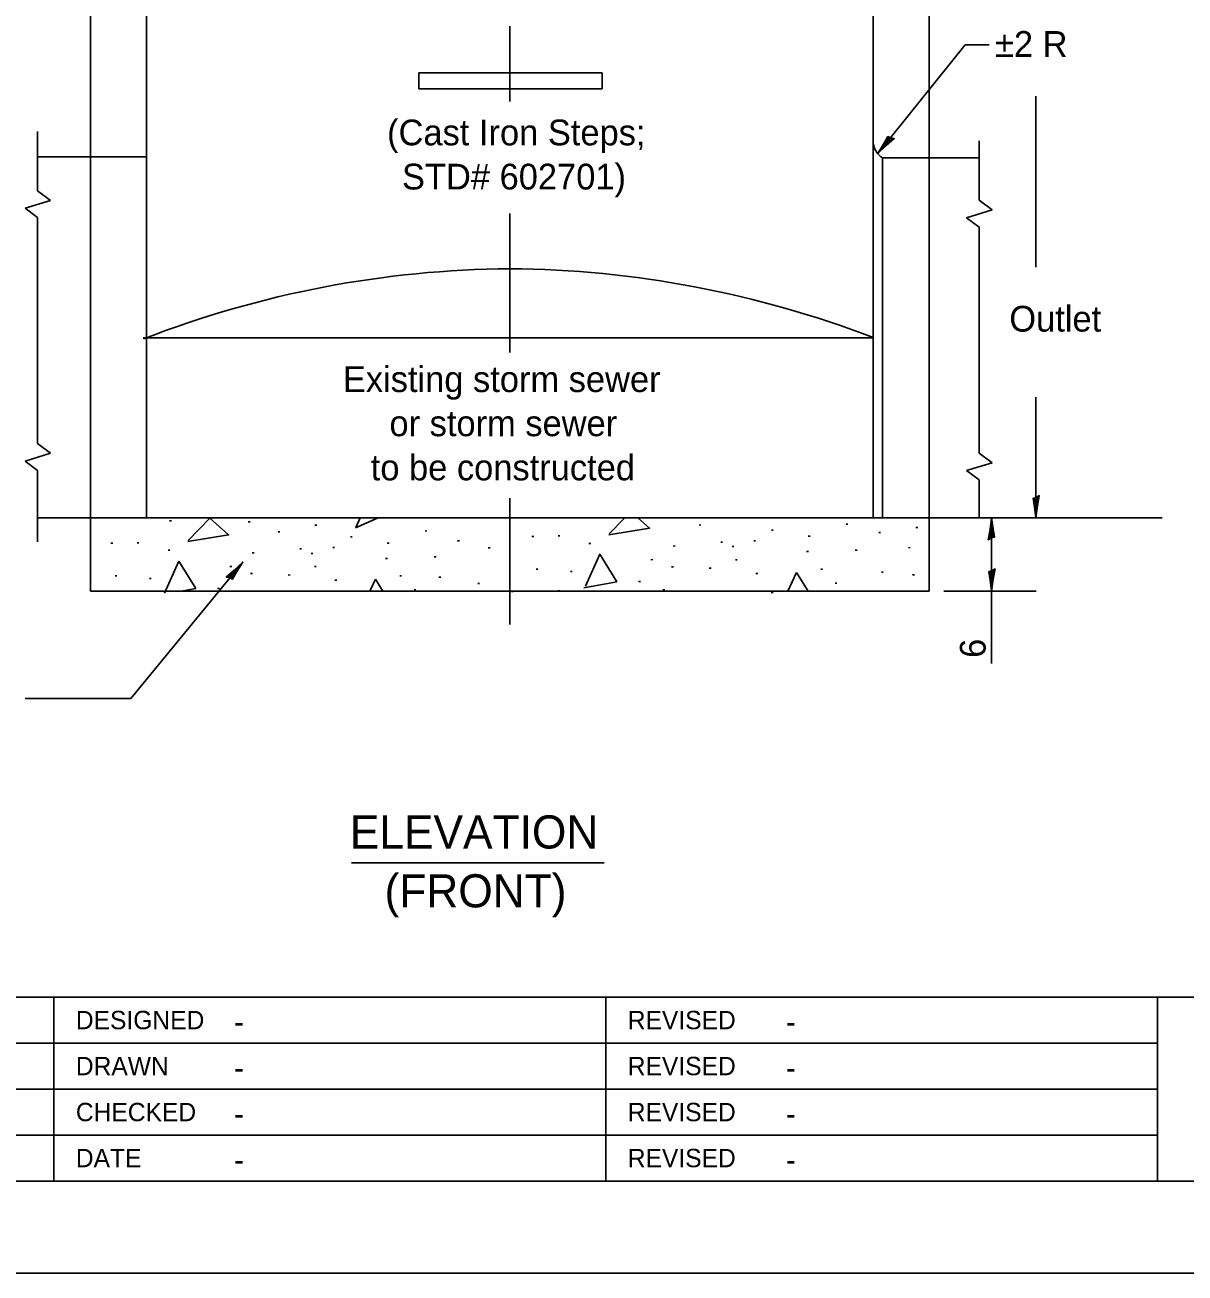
# Model space of a CAD drawing. Extents: x 0 to 2.83, y -0.12 to 1.83.
# Drawn here: x 0.668 to 1.194, y 0 to 0.565 of the extents above; entities that cross this region are included whole.
import ezdxf

# ---------------------------------------------------------------- set-up
doc = ezdxf.new("R2010")
doc.units = 0
for name, color, linetype in [('RD_Pr_Roadway_Dimensions', 7, 'Continuous'), ('RD_Pr_Roadway_Notes', 7, 'Continuous'), ('SH_General_Details', 7, 'Continuous'), ('SH_Printer_Plotting_Border', 7, 'Continuous')]:
    doc.layers.add(name, color=color, linetype=linetype)

msp = doc.modelspace()

# ---------------------------------------------------------------- linework, layer by layer
at = {"layer": 'RD_Pr_Roadway_Dimensions'}
for p, q in [((1.1260599690539732, 0.5329601169223588), (1.1260599690539732, 0.4555167835945885)), ((0.6738166357343987, 0.5170251169199745), (0.6738166357343987, 0.49019178358713794)), ((1.1003049690587416, 0.5127417835789423), (1.1003049690587416, 0.4859084502453606)), ((0.7231699690682784, 0.5055334502453606), (0.6738166357343987, 0.5055334502453606)), ((1.0565766357248618, 0.5051134502487878), (1.1003049690587416, 0.5051151169138651)), ((0.6738166357343987, 0.49019178358713794), (0.6797099690696194, 0.48580011691624925)), ((0.6797099690696194, 0.48580011691624925), (0.6681766357285872, 0.4822184502477448)), ((0.6681766357285872, 0.4822184502477448), (0.6738166357343987, 0.4780101169149082)), ((1.1061983023947075, 0.4815167835945885), (1.0946649690529302, 0.4779351169268291)), ((1.1003049690587416, 0.4859084502453606), (1.1061983023947075, 0.4815167835945885)), ((0.6738166357343987, 0.4780101169149082), (0.6738166357343987, 0.3756601169305544)), ((1.0946649690529302, 0.4779351169268291), (1.1003049690587416, 0.47372678359324744)), ((1.1003049690587416, 0.47372678359324744), (1.1003049690587416, 0.3713751169244449)), ((1.1260599690539732, 0.39669845024744677), (1.1260599690539732, 0.34208011692712714)), ((0.6738166357343987, 0.3756601169305544), (0.6797099690696194, 0.37125845024983095)), ((0.6797099690696194, 0.37125845024983095), (0.6681766357285872, 0.3676834502617519)), ((0.6681766357285872, 0.3676834502617519), (0.6738166357343987, 0.3634751169281702)), ((1.1003049690587416, 0.3713751169244449), (1.1061983023947075, 0.3669751169281702)), ((0.6738166357343987, 0.3634751169281702), (0.6738166357343987, 0.3312251169281702)), ((1.1061983023947075, 0.3669751169281702), (1.0946649690529302, 0.36339845025489736)), ((1.0946649690529302, 0.36339845025489736), (1.1003049690587416, 0.35919011692206076)), ((1.1003049690587416, 0.35919011692206076), (1.1003033023936644, 0.34208011692712714)), ((0.6978633023960487, 0.34208011692712714), (0.6738166357343987, 0.34208011692712714)), ((1.1003033023936644, 0.34208011692712714), (1.0776766357285872, 0.34208011692712714)), ((1.1003033023936644, 0.34208011692712714), (1.1832283023854688, 0.34208011692712714)), ((1.1060216357177093, 0.34208011692712714), (1.1060216357177093, 0.27606757356168415)), ((1.0843883023923233, 0.3088651169138651), (1.126104969050546, 0.3088651169138651))]:
    msp.add_line(p, q, dxfattribs=at)
for points in [[(1.126193302399476, 0.3512617835799854), (1.1248233023947074, 0.35095345026204994), (1.125413302387853, 0.34707178358236956), (1.1260599690539732, 0.34208011692712714), (1.1267916357180074, 0.3474101169305544), (1.1276116357309713, 0.35208011692712715), (1.126193302399476, 0.3512617835799854), (1.125288302387853, 0.3508517835932474), (1.1260683023994758, 0.34543345026175193), (1.127108302400817, 0.35135678358847905), (1.1259416357343985, 0.35048178358847903), (1.1260999690553144, 0.3479934502641361), (1.1264616357346966, 0.3503884502450626)], [(1.1058883023923234, 0.3328984502548974), (1.1072583023970917, 0.33320678359220435), (1.1066683024032011, 0.33708845025251316), (1.1060216357177093, 0.34208011692712714), (1.10528996905293, 0.33675011692444495), (1.1044699690600828, 0.33208011692712713), (1.1058883023923234, 0.3328984502548974), (1.106793302403201, 0.3333084502617519), (1.1060133023923233, 0.3387267835932474), (1.104973302390237, 0.33280345024640373), (1.1061399690574005, 0.3336784502464037), (1.1059816357357397, 0.3361667835908632), (1.1056199690563575, 0.3337717835898202)], [(1.1061549690624668, 0.3180467835860949), (1.1047849690576985, 0.3177384502487879), (1.105374969051589, 0.31385678358847907), (1.1060216357177093, 0.3088651169138651), (1.10675330240186, 0.31419511691729235), (1.1075733023947074, 0.3188651169138651), (1.1061549690624668, 0.3180467835860949), (1.1052499690515891, 0.31763678357998537), (1.1060299690624669, 0.3122184502477448), (1.1070699690645531, 0.31814178359458856), (1.1059033023973897, 0.31726678359458854), (1.1060616357190505, 0.314778450250129), (1.1064233023984327, 0.3171734502511721)]]:
    msp.add_lwpolyline(points, dxfattribs=at)
at = {"layer": 'RD_Pr_Roadway_Notes'}
for p, q in [((1.0939866357309713, 0.5563117835919063), (1.0543999690672352, 0.5069867835837106)), ((1.1048349690696195, 0.5563117835919063), (1.0939866357309713, 0.5563117835919063)), ((0.7161066357357397, 0.2602484502593677), (0.7668216357296302, 0.3219684502477448)), ((0.6682749690672353, 0.2602484502593677), (0.7161066357357397, 0.2602484502593677)), ((0.8159781321834462, 0.1858401169175904), (0.9305298720847207, 0.1858401169175904))]:
    msp.add_line(p, q, dxfattribs=at)
for points in [[(1.0602516357367828, 0.5140634502569835), (1.0589899690611257, 0.5146817835966747), (1.057019969052632, 0.5112851169305543), (1.0543999690672352, 0.5069867835837106), (1.058306635723819, 0.510685116926829), (1.0618699690563573, 0.5138134502569836), (1.0602516357367828, 0.5140634502569835), (1.059288302387853, 0.5143117835919063), (1.0565049690669372, 0.5095967835778992), (1.061023302402158, 0.5135651169220607), (1.0595666357343987, 0.5136134502487879), (1.0581333023970916, 0.5115734502474468), (1.0599133023878529, 0.5132151169175904)], [(0.7608883023923233, 0.31495845025728153), (0.7621433023875549, 0.3143267835969727), (0.7641516357323125, 0.3177017835969727), (0.7668216357296302, 0.3219684502477448), (0.7628716357214347, 0.3183151169220607), (0.7592733024021581, 0.3152267835932474), (0.7608883023923233, 0.31495845025728153), (0.7618483023902372, 0.314700116912524), (0.7646866357190505, 0.3193817835847538), (0.7601233023865118, 0.3154667835826676), (0.7615783023899392, 0.3154017835850518), (0.7630366357227758, 0.3174251169162493), (0.7612366357309714, 0.31580511691148094)]]:
    msp.add_lwpolyline(points, dxfattribs=at)
at = {"layer": 'SH_General_Details'}
for p, q in [((0.6978633023960487, 0.5055334502453606), (0.6978633023960487, 0.762993450264136)), ((0.7231699690682784, 0.34208011692712714), (0.7231699690682784, 0.762993450264136)), ((1.0523699690563575, 0.34208011692712714), (1.0523699690563575, 0.762993450264136)), ((1.0776766357285872, 0.5051151169138651), (1.0776766357285872, 0.762993450264136)), ((0.8878299690550163, 0.5647301169234018), (0.8878299690550163, 0.5305784502620499)), ((0.8464766357203916, 0.543618450264136), (0.9295249690672353, 0.5436167835789423)), ((0.8464766357203916, 0.5362601169149082), (0.8464766357203916, 0.543618450264136)), ((0.9295249690672353, 0.5436167835789423), (0.9295249690672353, 0.5362601169149082)), ((0.9295249690672353, 0.5362601169149082), (0.8464766357203916, 0.5362601169149082)), ((0.6978633023960487, 0.5055334502453606), (0.6978633023960487, 0.34208011692712714)), ((1.0565766357248618, 0.5051134502487878), (1.0565766357248618, 0.34208011692712714)), ((1.0776766357285872, 0.5051151169138651), (1.0776766357285872, 0.34208011692712714)), ((0.8878299690550163, 0.4799001169199746), (0.8878299690550163, 0.41694511691729236)), ((0.7216449690526322, 0.4235917835826676), (1.0523699690563575, 0.4235917835826676)), ((0.8878299690550163, 0.35094511691729235), (0.8878299690550163, 0.293758450249831)), ((0.6978633023960487, 0.34208011692712714), (1.07772163572516, 0.34208011692712714)), ((0.6978633023960487, 0.34208011692712714), (0.6978633023960487, 0.3088651169138651)), ((0.733608302400817, 0.3406551169152062), (0.7344416357343987, 0.34066845025594045)), ((0.7692716357177094, 0.340153450250129), (0.770104969050546, 0.3401667835908632)), ((1.07772163572516, 0.3088651169138651), (1.07772163572516, 0.34208011692712714)), ((0.7827783023973897, 0.33571011692235875), (0.7836116357309714, 0.335723450263093)), ((0.7995116357272462, 0.33866845025594045), (0.8003449690600827, 0.33868178359667467)), ((0.8493599690658942, 0.33606345025698353), (0.8501916357343987, 0.33607678359697274)), ((0.8977766357323125, 0.3336201169292133), (0.8986099690658942, 0.333633450249831)), ((0.9095949690600827, 0.3338101169268291), (0.9104283023936645, 0.3338234502474468)), ((0.9734783023854687, 0.33877345025489736), (0.9743116357190504, 0.33878678359563164)), ((1.0062449690563575, 0.33643845025698355), (1.007078302389939, 0.3364517835969727)), ((1.0229499690597847, 0.3336584502453606), (1.0237833023926213, 0.3336717835860949)), ((1.0400599690539731, 0.33912678358952214), (1.0408933023875548, 0.33914011692951135)), ((1.0549016357323124, 0.3354101169305544), (1.0557349690658941, 0.3354234502511721)), ((1.0717333024008169, 0.33770678359220435), (1.0725666357343986, 0.337720116912822)), ((0.7070766357248619, 0.3305584502617519), (0.7079099690576985, 0.3305717835823696)), ((0.7188949690526322, 0.3307467835942905), (0.7197283023854688, 0.3307601169149082)), ((0.7925783023899391, 0.32798845024878787), (0.7934116357227757, 0.32800178358952214)), ((0.8075566357238189, 0.3285884502525132), (0.8083899690574006, 0.32860178359324743)), ((0.8155449690682783, 0.33337511692444494), (0.81637830240186, 0.3333884502450626)), ((0.8322499690515891, 0.33059678357789923), (0.8330833023851708, 0.33061011691863346)), ((0.8641233023865118, 0.33164678358982014), (0.8649566357200935, 0.3316601169305544)), ((0.8779683023950056, 0.32846345025251317), (0.8788016357285872, 0.32847678359324745)), ((0.9236249690515891, 0.3304517835969727), (0.9244583023851708, 0.3304651169175904)), ((0.961808302388896, 0.32927345025489735), (0.9626416357224777, 0.3292867835956316)), ((0.9832783023973897, 0.3310517835813265), (0.9841116357309714, 0.33106511692206075)), ((0.9884466357296303, 0.32898345025355624), (0.9892783023973897, 0.3289967835942905)), ((0.9982583023970917, 0.3316501169199746), (0.9990916357299283, 0.3316634502607088)), ((1.0682899690529302, 0.32851845025966575), (1.0691233023865119, 0.3285317835802834)), ((0.7313699690563574, 0.30794845024744677), (0.7378133023841277, 0.322450116912524)), ((0.73292496906351, 0.3273884502450626), (0.7337583023970917, 0.3274017835850518)), ((0.7378133023841277, 0.322450116912524), (0.7455216357177094, 0.3100501169162493)), ((0.7711066357357398, 0.32621011692235874), (0.7719399690693215, 0.326223450263093)), ((0.7977449690563574, 0.32592178358609486), (0.7985783023899391, 0.32593511692682914)), ((0.8314649690648511, 0.32365678358028344), (0.8322983023984328, 0.3236717835860949)), ((0.8534899690611258, 0.3243084502617519), (0.8543233023947076, 0.32432178358236957)), ((0.9516949690645531, 0.3230801169271271), (0.9525266357323124, 0.32309345024774483)), ((0.9899749690553143, 0.3229784502583246), (0.9908083023888961, 0.3229917835789423)), ((1.0221649690529302, 0.32672011691282205), (1.022998302386512, 0.32673345025355627)), ((1.0441899690693215, 0.3273701169292133), (1.045023302402158, 0.32738345024983095)), ((0.7609933023912803, 0.3200167835945885), (0.761826635724862, 0.3200301169152062)), ((0.7703633023960486, 0.3167634502450626), (0.7711966357296303, 0.3167767835850518)), ((0.7992749690672353, 0.31991511692578606), (0.800108302400817, 0.3199284502464037)), ((0.8996216357214346, 0.3188401169175904), (0.9004549690550163, 0.3188534502583246)), ((0.915229969050546, 0.31765678358028343), (0.9160633023841277, 0.31767011692101765)), ((0.9610649690693215, 0.3198267835969727), (0.961898302402158, 0.3198401169175904)), ((0.9780933023950055, 0.31920345026204994), (0.9789266357285872, 0.3192167835826676)), ((0.9992116357346966, 0.31685511692340185), (1.0000449690682784, 0.31686845026413607)), ((1.0136433023875548, 0.3088667835789423), (1.017569969064553, 0.3173417835826676)), ((1.017569969064553, 0.3173417835826676), (1.0229483023947075, 0.3088651169138651)), ((1.0285649690693215, 0.3187601169149082), (1.029398302402158, 0.3187734502548974)), ((1.0560483023984328, 0.31741345026070883), (1.0568816357320145, 0.3174267835813265)), ((0.7089216357333555, 0.3157767835850518), (0.7097549690669372, 0.315790116925786)), ((0.7245299690624669, 0.3145934502477448), (0.7253633023960486, 0.31460678358847904)), ((0.7873933023875549, 0.31614011692951133), (0.7882266357203915, 0.316153450250129)), ((0.8085116357272462, 0.31379345025594046), (0.8093449690600827, 0.3138067835966747)), ((0.8243633023960486, 0.3088651169138651), (0.8268699690563575, 0.314278450250129)), ((0.8268699690563575, 0.314278450250129), (0.8303049690587416, 0.3088651169138651)), ((0.8378649690611258, 0.3156984502474468), (0.8386983023947076, 0.31571178358743596)), ((0.8556099690658941, 0.31508511692235874), (0.8564433023994759, 0.3151001169281702)), ((0.8732149690648511, 0.31232678359697275), (0.8740483023984328, 0.3123401169175904)), ((0.9461199690563574, 0.3131384502450626), (0.9469533023899391, 0.3131517835850518)), ((1.0351183023912802, 0.31241845025594045), (1.035951635724862, 0.3124317835966747)), ((1.070203302389939, 0.3162651169295113), (1.0710366357227756, 0.316278450250129)), ((0.6978633023960487, 0.3088651169138651), (1.07772163572516, 0.3088651169138651)), ((0.7455216357177094, 0.3100501169162493), (0.7390533023936644, 0.3088651169138651)), ((0.7554199690682784, 0.3100767835969727), (0.7562533024018601, 0.3100901169175904)), ((0.8444166357180074, 0.30935511692340184), (0.8452499690515891, 0.30936845026413606)), ((0.8885016357367829, 0.30863011691967657), (0.8893349690696195, 0.3086434502596657)), ((0.9096349690621689, 0.308970116912822), (0.9104683023950055, 0.3089834502535563)), ((0.9571099690658942, 0.30937345025936774), (0.9579433023994759, 0.3093867835799854)), ((1.0061566357275442, 0.30819178358713795), (1.0069899690611257, 0.30820511692712715)), ((0.16666099999999995, 0.12500000015894577), (2.791661000019868, 0.12500000015894577)), ((0.681183747596105, 0.12500000015894577), (0.681183747596105, 0.04166666682561239)), ((0.9311837475961051, 0.12500000015894577), (0.9311837475961051, 0.04166666682561239)), ((1.1811837475961051, 0.12500000015894577), (1.1811837475961051, 0.04166666682561239)), ((0.4145170809294384, 0.10416666682561242), (1.1811837475961051, 0.10416666682561242)), ((0.4145170809294384, 0.08333333349227906), (1.1811837475961051, 0.08333333349227906)), ((0.4145170809294384, 0.06250000015894573), (1.1811837475961051, 0.06250000015894573)), ((2.833327666666666, 1.3907750447591147e-10), (-5.666666666729724e-06, 1.589457194010417e-10))]:
    msp.add_line(p, q, dxfattribs=at)
msp.add_lwpolyline([(0.16666099999999995, 1.791666666825613), (2.791661000019868, 1.791666666825613), (2.791661000019868, 0.04166666682561239), (0.16666099999999995, 0.04166666682561239)], close=True, dxfattribs=at)
for points in [[(0.7420449690682783, 0.33170345026204995), (0.7518999690672353, 0.3418734502593677), (0.7603683023912803, 0.33429178359086326), (0.7418716357214347, 0.331278450250129)], [(0.8281766357285872, 0.34208011692712714), (0.817808302388896, 0.33746178358743595)], [(0.8179366357190505, 0.3377167835826676), (0.8199933023912802, 0.34208011692712714)], [(0.9457916357180074, 0.3420784502620499), (0.9510683023994758, 0.33735511692340187), (0.9325733023947075, 0.3343417835826676)], [(0.9327449690563574, 0.33476511692951133), (0.9398333023851707, 0.34208011692712714)], [(0.9220716357296302, 0.3110117835799854), (0.9285133023923233, 0.3255134502450626), (0.9362216357251599, 0.3131134502487879), (0.9212449690563574, 0.3103701169292133)]]:
    msp.add_lwpolyline(points, dxfattribs=at)
msp.add_arc((1.0610488914711371, 0.5125083286563556), 0.008641681926084846, 183.11393055555558, 238.83385833333335, dxfattribs=at)
for centre, major_axis, ratio, start_param, end_param in [((0.8912501429779425, -0.034973492821057516), (2.9992869138633055e-17, 0.48982072479208305), 0.9762919213901226, 0.007298239711318701, 0.36213448798685466), ((0.8844097951514617, -0.034973492821057516), (2.999368556983248e-17, 0.48983405812541636), 0.9762653466238266, 5.924258976764739, 6.275887067468268)]:
    msp.add_ellipse(centre, major_axis=major_axis, ratio=ratio, start_param=start_param, end_param=end_param, dxfattribs=at)
at = {"layer": 'SH_Printer_Plotting_Border'}
msp.add_lwpolyline([(-5.666646798514799e-06, 0), (2.8333276668454803, 0), (2.8333276668454803, 1.8333333334922792), (-5.666646798514799e-06, 1.8333333334922792)], close=True, dxfattribs=at)

# ---------------------------------------------------------------- texts
at = {"layer": 'RD_Pr_Roadway_Dimensions'}
msp.add_text('Outlet', height=0.011666669999999999, dxfattribs=at).set_placement((1.1140133023923233, 0.4263701169292133))
msp.add_text('6', height=0.011666669999999999, rotation=90, dxfattribs=at).set_placement((1.1032833023926214, 0.27858865321415444))
at = {"layer": 'RD_Pr_Roadway_Notes'}
for s, height, p in [('±2 R', 0.011666669999999999, (1.107540009746826, 0.5508084502617518)), ('(Cast Iron Steps;', 0.011666669999999999, (0.8321634482923074, 0.5107334502535562)), ('STD# 602701)', 0.011666669999999999, (0.8389122860128523, 0.49073345025355625)), ('Existing storm sewer', 0.011666669999999999, (0.8121345038499818, 0.39900845024983095)), ('or storm sewer', 0.011666669999999999, (0.833243919817105, 0.379008450249831)), ('to be constructed', 0.011666669999999999, (0.8247657739265033, 0.35900845024983097)), ('ELEVATION', 0.015, (0.8152789966194838, 0.19227178358982017)), ('(FRONT)', 0.015, (0.831006957713398, 0.16560511692340185))]:
    msp.add_text(s, height=height, dxfattribs=at).set_placement(p)
at = {"layer": 'SH_General_Details'}
for s, height, p in [('DESIGNED', 0.00833333, (0.691183747596105, 0.11041666849227906)), ('REVISED', 0.00833333, (0.941183097249826, 0.11041666849227906)), ('-', 0.010000000000000002, (0.7628187311085997, 0.10874984515933638)), ('-', 0.010000000000000002, (1.0128187311085999, 0.10874984515933638)), ('DRAWN', 0.00833333, (0.691183747596105, 0.08958333515894572)), ('REVISED', 0.00833333, (0.941183097249826, 0.08958333515894572)), ('-', 0.010000000000000002, (0.7628187311085997, 0.087916511826003)), ('-', 0.010000000000000002, (1.0128187311085999, 0.087916511826003)), ('CHECKED', 0.00833333, (0.691183747596105, 0.06875000182561238)), ('REVISED', 0.00833333, (0.941183097249826, 0.06875000182561238)), ('-', 0.010000000000000002, (0.7628187311085997, 0.06708317849266966)), ('-', 0.010000000000000002, (1.0128187311085999, 0.06708317849266966)), ('DATE', 0.008333330000000003, (0.691183747596105, 0.04791666849227905)), ('REVISED', 0.00833333, (0.941183097249826, 0.04791666849227905)), ('-', 0.010000000000000002, (0.7628187311085997, 0.04624984515933635)), ('-', 0.010000000000000002, (1.0128187311085999, 0.04624984515933635))]:
    msp.add_text(s, height=height, dxfattribs=at).set_placement(p)

doc.saveas('drawing.dxf')
